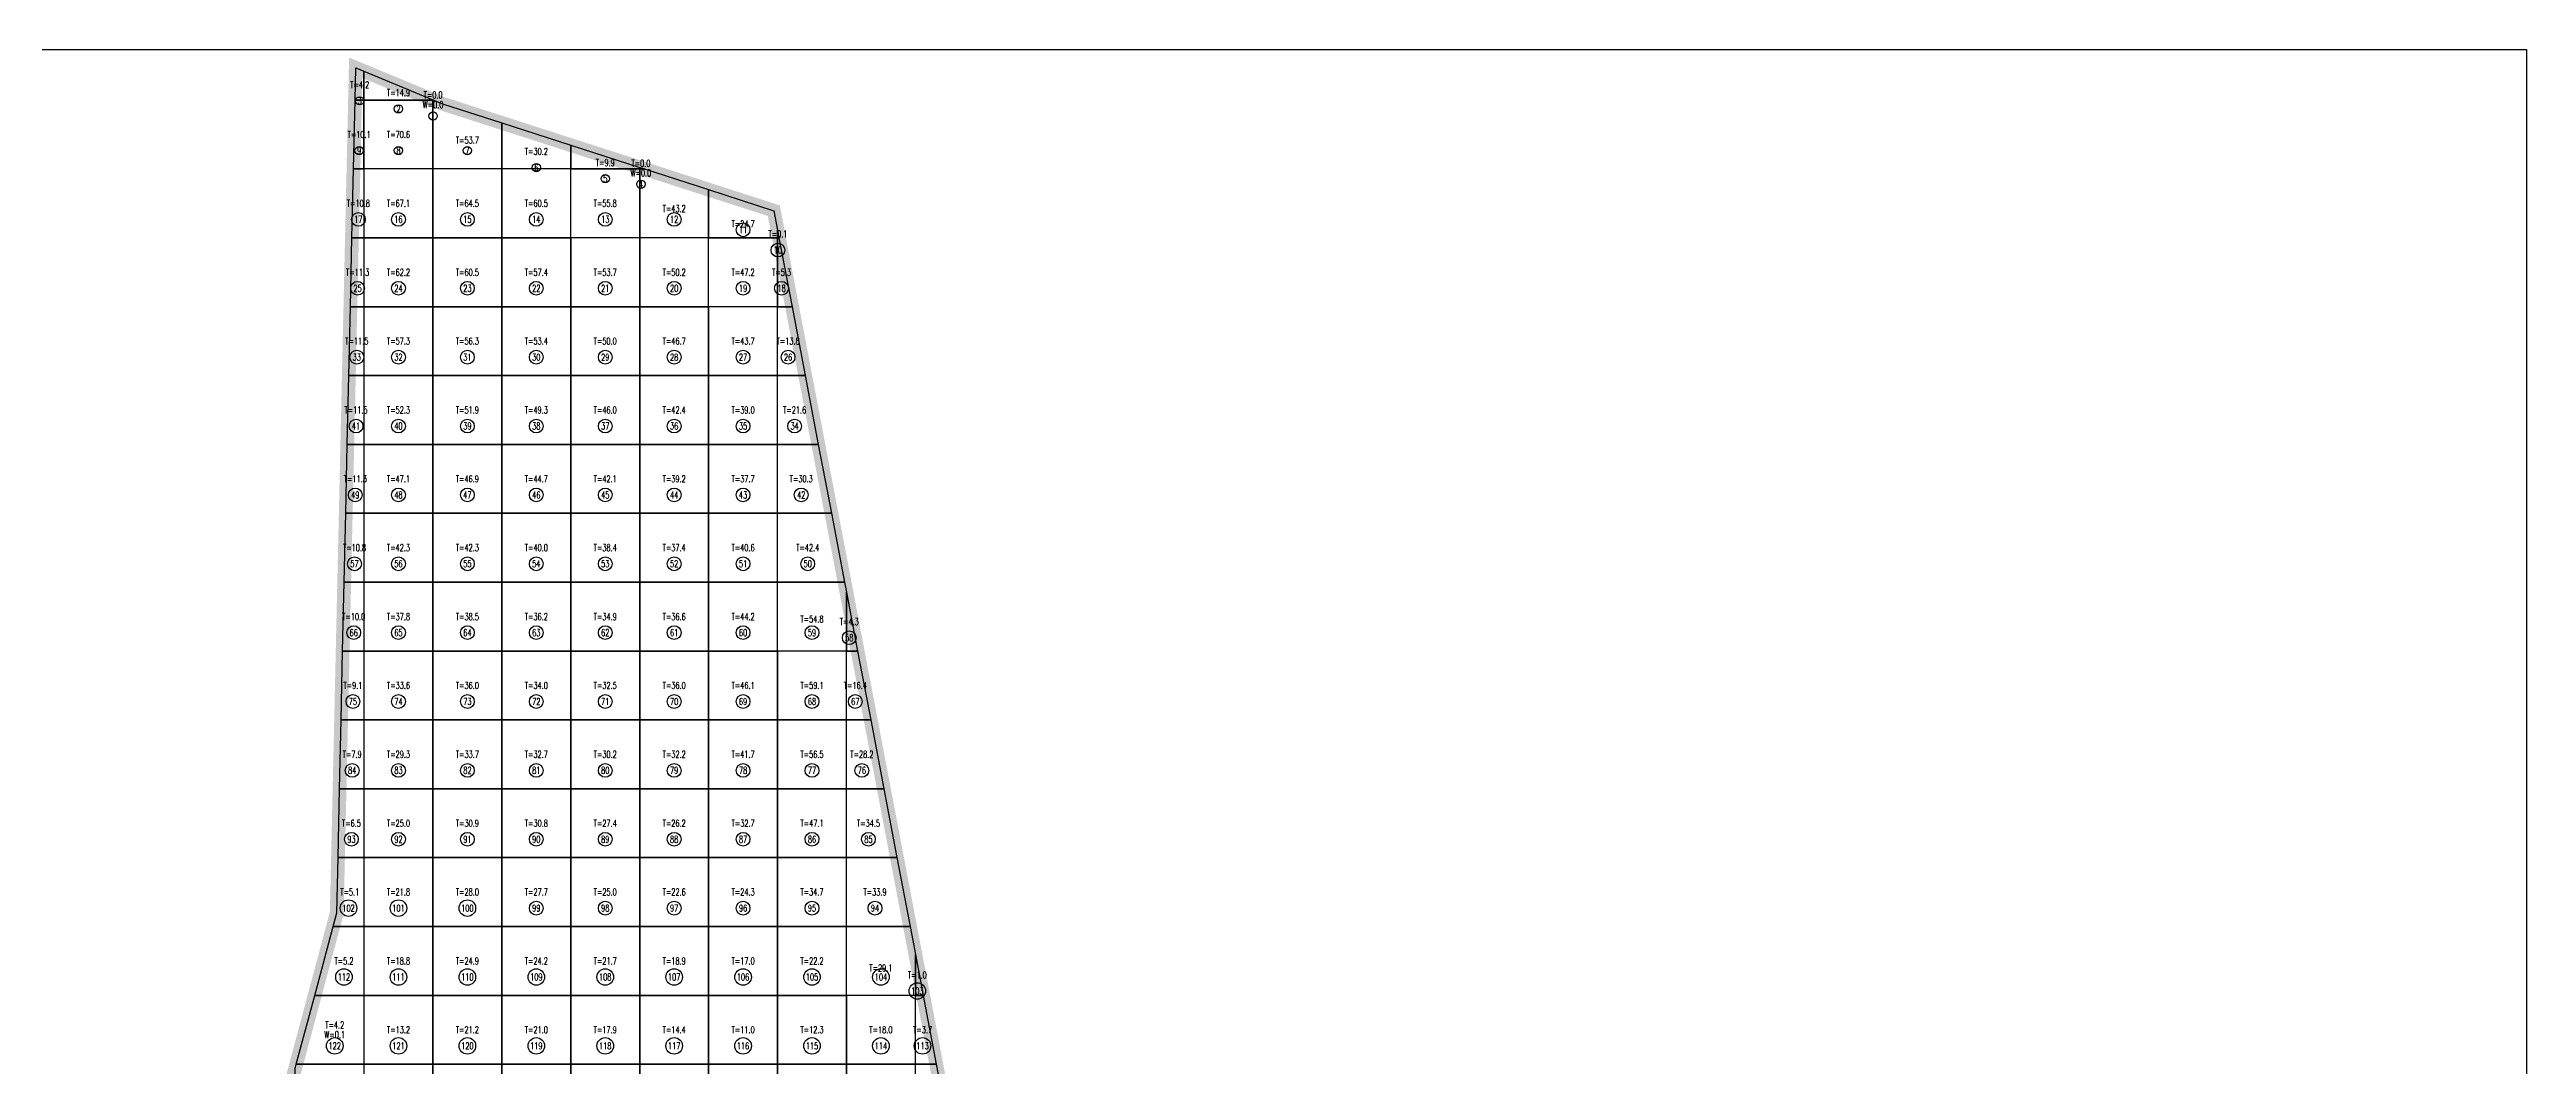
# Model space of a CAD drawing. Extents: x 4283 to 40403, y 1134 to 1764.
# Drawn here: x 28066.4 to 28152, y 1637.2 to 1672.4 of the extents above; entities that cross this region are included whole.
import ezdxf
from ezdxf.enums import TextEntityAlignment as Align

# ---------------------------------------------------------------- set-up
doc = ezdxf.new("R2010")
doc.units = 0
for name, color, linetype in [('tdz_1-6方格网', 2, 'Continuous'), ('tdz_1-6方格网计算', 7, 'Continuous'), ('tdz_土方计算图', 7, 'Continuous'), ('tdz_格田', 6, 'Continuous')]:
    doc.layers.add(name, color=color, linetype=linetype)
doc.styles.add('GLandNum', font='txt_____.ttf', dxfattribs={"width": 0.7, "height": 0.5})

msp = doc.modelspace()

# ---------------------------------------------------------------- linework, layer by layer
at = {"layer": 'tdz_1-6方格网', "linetype": 'Continuous'}
for points in [[(28077.286, 1671.607, 1619.048), (28077.286, 1670.608, 1619.109), (28076.977, 1670.608, 1619.14), (28077.002, 1671.725, 1619.048)], [(28079.667, 1670.619, 1619.048), (28079.667, 1670.608, 1619.048), (28077.286, 1670.608, 1619.109), (28077.286, 1671.607, 1619.048)], [(28076.977, 1670.608, 1619.14), (28077.286, 1670.608, 1619.109), (28077.286, 1668.228, 1619.293), (28076.924, 1668.228, 1619.337)], [(28077.286, 1668.228, 1619.293), (28077.286, 1670.608, 1619.109), (28079.667, 1670.608, 1619.048), (28079.667, 1668.228, 1619.122)], [(28079.694, 1670.608, 1619.048), (28079.667, 1670.608, 1619.048), (28079.667, 1670.619, 1619.048)], [(28082.048, 1669.82, 1618.966), (28082.048, 1668.228, 1618.994), (28079.667, 1668.228, 1619.122), (28079.667, 1670.608, 1619.048), (28079.694, 1670.608, 1619.048), (28079.993, 1670.484, 1619.048)], [(28084.429, 1669.051, 1618.871), (28084.429, 1668.228, 1618.886), (28082.048, 1668.228, 1618.994), (28082.048, 1669.82, 1618.966)], [(28086.81, 1668.282, 1618.777), (28086.81, 1668.228, 1618.778), (28084.429, 1668.228, 1618.886), (28084.429, 1669.051, 1618.871)], [(28076.924, 1668.228, 1619.337), (28077.286, 1668.228, 1619.293), (28077.286, 1665.847, 1619.483), (28076.87, 1665.847, 1619.533)], [(28077.286, 1668.228, 1619.293), (28077.286, 1665.847, 1619.483), (28079.667, 1665.847, 1619.293), (28079.667, 1668.228, 1619.122)], [(28079.667, 1668.228, 1619.122), (28079.667, 1665.847, 1619.293), (28082.048, 1665.847, 1619.14), (28082.048, 1668.228, 1618.994)], [(28082.048, 1668.228, 1618.994), (28082.048, 1665.847, 1619.14), (28084.429, 1665.847, 1619.002), (28084.429, 1668.228, 1618.886)], [(28084.429, 1665.847, 1619.002), (28084.429, 1668.228, 1618.886), (28086.81, 1668.228, 1618.778), (28086.81, 1665.847, 1618.882)], [(28086.978, 1668.228, 1618.77), (28086.81, 1668.228, 1618.778), (28086.81, 1668.282, 1618.777)], [(28089.191, 1667.513, 1618.682), (28089.191, 1665.847, 1618.737), (28086.81, 1665.847, 1618.882), (28086.81, 1668.228, 1618.778), (28086.978, 1668.228, 1618.77)], [(28091.572, 1666.112, 1618.592), (28091.572, 1665.847, 1618.589), (28089.191, 1665.847, 1618.737), (28089.191, 1667.513, 1618.682), (28091.444, 1666.785, 1618.593)], [(28091.623, 1665.847, 1618.592), (28091.572, 1665.847, 1618.589), (28091.572, 1666.112, 1618.592)], [(28076.87, 1665.847, 1619.533), (28077.286, 1665.847, 1619.483), (28077.286, 1663.466, 1619.673), (28076.817, 1663.466, 1619.73)], [(28077.286, 1665.847, 1619.483), (28077.286, 1663.466, 1619.673), (28079.667, 1663.466, 1619.465), (28079.667, 1665.847, 1619.293)], [(28079.667, 1665.847, 1619.293), (28079.667, 1663.466, 1619.465), (28082.048, 1663.466, 1619.311), (28082.048, 1665.847, 1619.14)], [(28082.048, 1665.847, 1619.14), (28082.048, 1663.466, 1619.311), (28084.429, 1663.466, 1619.161), (28084.429, 1665.847, 1619.002)], [(28084.429, 1665.847, 1619.002), (28084.429, 1663.466, 1619.161), (28086.81, 1663.466, 1619.019), (28086.81, 1665.847, 1618.882)], [(28086.81, 1665.847, 1618.882), (28086.81, 1663.466, 1619.019), (28089.191, 1663.466, 1618.863), (28089.191, 1665.847, 1618.737)], [(28089.191, 1663.466, 1618.863), (28089.191, 1665.847, 1618.737), (28091.572, 1665.847, 1618.589), (28091.572, 1663.466, 1618.707)], [(28091.572, 1665.847, 1618.589), (28091.623, 1665.847, 1618.592), (28092.075, 1663.466, 1618.589), (28091.572, 1663.466, 1618.707)], [(28076.817, 1663.466, 1619.73), (28077.286, 1663.466, 1619.673), (28077.286, 1661.085, 1619.863), (28076.763, 1661.085, 1619.927)], [(28077.286, 1663.466, 1619.673), (28077.286, 1661.085, 1619.863), (28079.667, 1661.085, 1619.639), (28079.667, 1663.466, 1619.465)], [(28079.667, 1663.466, 1619.465), (28079.667, 1661.085, 1619.639), (28082.048, 1661.085, 1619.47), (28082.048, 1663.466, 1619.311)], [(28082.048, 1663.466, 1619.311), (28082.048, 1661.085, 1619.47), (28084.429, 1661.085, 1619.329), (28084.429, 1663.466, 1619.161)], [(28084.429, 1663.466, 1619.161), (28084.429, 1661.085, 1619.329), (28086.81, 1661.085, 1619.187), (28086.81, 1663.466, 1619.019)], [(28086.81, 1663.466, 1619.019), (28086.81, 1661.085, 1619.187), (28089.191, 1661.085, 1619.048), (28089.191, 1663.466, 1618.863)], [(28089.191, 1663.466, 1618.863), (28089.191, 1661.085, 1619.048), (28091.572, 1661.085, 1618.892), (28091.572, 1663.466, 1618.707)], [(28091.572, 1663.466, 1618.707), (28092.075, 1663.466, 1618.589), (28092.528, 1661.085, 1618.587), (28091.572, 1661.085, 1618.892)], [(28076.763, 1661.085, 1619.927), (28077.286, 1661.085, 1619.863), (28077.286, 1658.704, 1620.054), (28076.71, 1658.704, 1620.123)], [(28077.286, 1661.085, 1619.863), (28077.286, 1658.704, 1620.054), (28079.667, 1658.704, 1619.82), (28079.667, 1661.085, 1619.639)], [(28079.667, 1661.085, 1619.639), (28079.667, 1658.704, 1619.82), (28082.048, 1658.704, 1619.648), (28082.048, 1661.085, 1619.47)], [(28082.048, 1661.085, 1619.47), (28082.048, 1658.704, 1619.648), (28084.429, 1658.704, 1619.491), (28084.429, 1661.085, 1619.329)], [(28084.429, 1661.085, 1619.329), (28084.429, 1658.704, 1619.491), (28086.81, 1658.704, 1619.35), (28086.81, 1661.085, 1619.187)], [(28086.81, 1661.085, 1619.187), (28086.81, 1658.704, 1619.35), (28089.191, 1658.704, 1619.212), (28089.191, 1661.085, 1619.048)], [(28089.191, 1661.085, 1619.048), (28089.191, 1658.704, 1619.212), (28091.572, 1658.704, 1619.071), (28091.572, 1661.085, 1618.892)], [(28091.572, 1661.085, 1618.892), (28092.528, 1661.085, 1618.587), (28092.981, 1658.704, 1618.584), (28091.572, 1658.704, 1619.071)], [(28076.71, 1658.704, 1620.123), (28077.286, 1658.704, 1620.054), (28077.286, 1656.323, 1620.244), (28076.656, 1656.323, 1620.32)], [(28077.286, 1658.704, 1620.054), (28077.286, 1656.323, 1620.244), (28079.667, 1656.323, 1620.004), (28079.667, 1658.704, 1619.82)], [(28079.667, 1658.704, 1619.82), (28079.667, 1656.323, 1620.004), (28082.048, 1656.323, 1619.832), (28082.048, 1658.704, 1619.648)], [(28082.048, 1658.704, 1619.648), (28082.048, 1656.323, 1619.832), (28084.429, 1656.323, 1619.671), (28084.429, 1658.704, 1619.491)], [(28084.429, 1658.704, 1619.491), (28084.429, 1656.323, 1619.671), (28086.81, 1656.323, 1619.491), (28086.81, 1658.704, 1619.35)], [(28086.81, 1658.704, 1619.35), (28086.81, 1656.323, 1619.491), (28089.191, 1656.323, 1619.342), (28089.191, 1658.704, 1619.212)], [(28089.191, 1658.704, 1619.212), (28089.191, 1656.323, 1619.342), (28091.572, 1656.323, 1619.05), (28091.572, 1658.704, 1619.071)], [(28091.572, 1658.704, 1619.071), (28092.981, 1658.704, 1618.584), (28093.434, 1656.323, 1618.581), (28091.572, 1656.323, 1619.05)], [(28076.656, 1656.323, 1620.32), (28077.286, 1656.323, 1620.244), (28077.286, 1653.942, 1620.434), (28076.603, 1653.942, 1620.517)], [(28077.286, 1656.323, 1620.244), (28077.286, 1653.942, 1620.434), (28079.667, 1653.942, 1620.163), (28079.667, 1656.323, 1620.004)], [(28079.667, 1656.323, 1620.004), (28079.667, 1653.942, 1620.163), (28082.048, 1653.942, 1620.015), (28082.048, 1656.323, 1619.832)], [(28082.048, 1656.323, 1619.832), (28082.048, 1653.942, 1620.015), (28084.429, 1653.942, 1619.835), (28084.429, 1656.323, 1619.671)], [(28084.429, 1656.323, 1619.671), (28084.429, 1653.942, 1619.835), (28086.81, 1653.942, 1619.645), (28086.81, 1656.323, 1619.491)], [(28086.81, 1656.323, 1619.491), (28086.81, 1653.942, 1619.645), (28089.191, 1653.942, 1619.405), (28089.191, 1656.323, 1619.342)], [(28089.191, 1656.323, 1619.342), (28089.191, 1653.942, 1619.405), (28091.572, 1653.942, 1619.011), (28091.572, 1656.323, 1619.05)], [(28091.572, 1656.323, 1619.05), (28093.434, 1656.323, 1618.581), (28093.887, 1653.942, 1618.571), (28091.572, 1653.942, 1619.011)], [(28076.603, 1653.942, 1620.517), (28077.286, 1653.942, 1620.434), (28077.286, 1651.561, 1620.625), (28076.549, 1651.561, 1620.713)], [(28077.286, 1653.942, 1620.434), (28077.286, 1651.561, 1620.625), (28079.667, 1651.561, 1620.322), (28079.667, 1653.942, 1620.163)], [(28079.667, 1653.942, 1620.163), (28079.667, 1651.561, 1620.322), (28082.048, 1651.561, 1620.158), (28082.048, 1653.942, 1620.015)], [(28082.048, 1653.942, 1620.015), (28082.048, 1651.561, 1620.158), (28084.429, 1651.561, 1619.987), (28084.429, 1653.942, 1619.835)], [(28084.429, 1653.942, 1619.835), (28084.429, 1651.561, 1619.987), (28086.81, 1651.561, 1619.796), (28086.81, 1653.942, 1619.645)], [(28086.81, 1653.942, 1619.645), (28086.81, 1651.561, 1619.796), (28089.191, 1651.561, 1619.453), (28089.191, 1653.942, 1619.405)], [(28089.191, 1653.942, 1619.405), (28089.191, 1651.561, 1619.453), (28091.572, 1651.561, 1619.017), (28091.572, 1653.942, 1619.011)], [(28093.953, 1653.592, 1618.571), (28093.953, 1651.561, 1618.571), (28091.572, 1651.561, 1619.017), (28091.572, 1653.942, 1619.011), (28093.887, 1653.942, 1618.571)], [(28094.339, 1651.561, 1618.571), (28093.953, 1651.561, 1618.571), (28093.953, 1653.592, 1618.571)], [(28076.549, 1651.561, 1620.713), (28077.286, 1651.561, 1620.625), (28077.286, 1649.18, 1620.815), (28076.496, 1649.18, 1620.91)], [(28077.286, 1651.561, 1620.625), (28077.286, 1649.18, 1620.815), (28079.667, 1649.18, 1620.449), (28079.667, 1651.561, 1620.322)], [(28079.667, 1651.561, 1620.322), (28079.667, 1649.18, 1620.449), (28082.048, 1649.18, 1620.268), (28082.048, 1651.561, 1620.158)], [(28082.048, 1651.561, 1620.158), (28082.048, 1649.18, 1620.268), (28084.429, 1649.18, 1620.107), (28084.429, 1651.561, 1619.987)], [(28084.429, 1651.561, 1619.987), (28084.429, 1649.18, 1620.107), (28086.81, 1649.18, 1619.91), (28086.81, 1651.561, 1619.796)], [(28086.81, 1651.561, 1619.796), (28086.81, 1649.18, 1619.91), (28089.191, 1649.18, 1619.54), (28089.191, 1651.561, 1619.453)], [(28089.191, 1651.561, 1619.453), (28089.191, 1649.18, 1619.54), (28091.572, 1649.18, 1619.089), (28091.572, 1651.561, 1619.017)], [(28091.572, 1651.561, 1619.017), (28091.572, 1649.18, 1619.089), (28093.953, 1649.18, 1618.597), (28093.953, 1651.561, 1618.571)], [(28093.953, 1651.561, 1618.571), (28094.339, 1651.561, 1618.571), (28094.792, 1649.18, 1618.571), (28093.953, 1649.18, 1618.597)], [(28076.496, 1649.18, 1620.91), (28077.286, 1649.18, 1620.815), (28077.286, 1646.799, 1620.993), (28076.442, 1646.799, 1621.107)], [(28077.286, 1649.18, 1620.815), (28077.286, 1646.799, 1620.993), (28079.667, 1646.799, 1620.639), (28079.667, 1649.18, 1620.449)], [(28079.667, 1649.18, 1620.449), (28079.667, 1646.799, 1620.639), (28082.048, 1646.799, 1620.368), (28082.048, 1649.18, 1620.268)], [(28082.048, 1649.18, 1620.268), (28082.048, 1646.799, 1620.368), (28084.429, 1646.799, 1620.226), (28084.429, 1649.18, 1620.107)], [(28084.429, 1649.18, 1620.107), (28084.429, 1646.799, 1620.226), (28086.81, 1646.799, 1620.085), (28086.81, 1649.18, 1619.91)], [(28086.81, 1649.18, 1619.91), (28086.81, 1646.799, 1620.085), (28089.191, 1646.799, 1619.81), (28089.191, 1649.18, 1619.54)], [(28089.191, 1649.18, 1619.54), (28089.191, 1646.799, 1619.81), (28091.572, 1646.799, 1619.348), (28091.572, 1649.18, 1619.089)], [(28091.572, 1649.18, 1619.089), (28091.572, 1646.799, 1619.348), (28093.953, 1646.799, 1618.794), (28093.953, 1649.18, 1618.597)], [(28093.953, 1649.18, 1618.597), (28094.792, 1649.18, 1618.571), (28095.245, 1646.799, 1618.645), (28093.953, 1646.799, 1618.794)], [(28076.442, 1646.799, 1621.107), (28077.286, 1646.799, 1620.993), (28077.286, 1644.418, 1621.169), (28076.389, 1644.418, 1621.303)], [(28077.286, 1646.799, 1620.993), (28077.286, 1644.418, 1621.169), (28079.667, 1644.418, 1620.777), (28079.667, 1646.799, 1620.639)], [(28079.667, 1646.799, 1620.639), (28079.667, 1644.418, 1620.777), (28082.048, 1644.418, 1620.508), (28082.048, 1646.799, 1620.368)], [(28082.048, 1646.799, 1620.368), (28082.048, 1644.418, 1620.508), (28084.429, 1644.418, 1620.364), (28084.429, 1646.799, 1620.226)], [(28084.429, 1646.799, 1620.226), (28084.429, 1644.418, 1620.364), (28086.81, 1644.418, 1620.215), (28086.81, 1646.799, 1620.085)], [(28086.81, 1646.799, 1620.085), (28086.81, 1644.418, 1620.215), (28089.191, 1644.418, 1620.043), (28089.191, 1646.799, 1619.81)], [(28089.191, 1646.799, 1619.81), (28089.191, 1644.418, 1620.043), (28091.572, 1644.418, 1619.626), (28091.572, 1646.799, 1619.348)], [(28091.572, 1646.799, 1619.348), (28091.572, 1644.418, 1619.626), (28093.953, 1644.418, 1619.122), (28093.953, 1646.799, 1618.794)], [(28093.953, 1646.799, 1618.794), (28095.245, 1646.799, 1618.645), (28095.698, 1644.418, 1618.937), (28093.953, 1644.418, 1619.122)], [(28076.389, 1644.418, 1621.303), (28077.286, 1644.418, 1621.169), (28077.286, 1642.037, 1621.322), (28076.22, 1642.037, 1621.49), (28076.346, 1642.509, 1621.461)], [(28077.286, 1644.418, 1621.169), (28077.286, 1642.037, 1621.322), (28079.667, 1642.037, 1620.905), (28079.667, 1644.418, 1620.777)], [(28079.667, 1644.418, 1620.777), (28079.667, 1642.037, 1620.905), (28082.048, 1642.037, 1620.68), (28082.048, 1644.418, 1620.508)], [(28082.048, 1644.418, 1620.508), (28082.048, 1642.037, 1620.68), (28084.429, 1642.037, 1620.508), (28084.429, 1644.418, 1620.364)], [(28084.429, 1644.418, 1620.364), (28084.429, 1642.037, 1620.508), (28086.81, 1642.037, 1620.346), (28086.81, 1644.418, 1620.215)], [(28086.81, 1644.418, 1620.215), (28086.81, 1642.037, 1620.346), (28089.191, 1642.037, 1620.178), (28089.191, 1644.418, 1620.043)], [(28089.191, 1644.418, 1620.043), (28089.191, 1642.037, 1620.178), (28091.572, 1642.037, 1619.968), (28091.572, 1644.418, 1619.626)], [(28091.572, 1644.418, 1619.626), (28091.572, 1642.037, 1619.968), (28093.953, 1642.037, 1619.473), (28093.953, 1644.418, 1619.122)], [(28093.953, 1644.418, 1619.122), (28095.698, 1644.418, 1618.937), (28096.15, 1642.037, 1619.228), (28093.953, 1642.037, 1619.473)], [(28076.22, 1642.037, 1621.49), (28077.286, 1642.037, 1621.322), (28077.286, 1639.656, 1621.489), (28075.584, 1639.656, 1621.636)], [(28077.286, 1642.037, 1621.322), (28077.286, 1639.656, 1621.489), (28079.667, 1639.656, 1621.041), (28079.667, 1642.037, 1620.905)], [(28079.667, 1642.037, 1620.905), (28079.667, 1639.656, 1621.041), (28082.048, 1639.656, 1620.83), (28082.048, 1642.037, 1620.68)], [(28082.048, 1642.037, 1620.68), (28082.048, 1639.656, 1620.83), (28084.429, 1639.656, 1620.661), (28084.429, 1642.037, 1620.508)], [(28084.429, 1642.037, 1620.508), (28084.429, 1639.656, 1620.661), (28086.81, 1639.656, 1620.52), (28086.81, 1642.037, 1620.346)], [(28086.81, 1642.037, 1620.346), (28086.81, 1639.656, 1620.52), (28089.191, 1639.656, 1620.367), (28089.191, 1642.037, 1620.178)], [(28089.191, 1642.037, 1620.178), (28089.191, 1639.656, 1620.367), (28091.572, 1639.656, 1620.217), (28091.572, 1642.037, 1619.968)], [(28091.572, 1642.037, 1619.968), (28091.572, 1639.656, 1620.217), (28093.953, 1639.656, 1619.837), (28093.953, 1642.037, 1619.473)], [(28096.334, 1641.072, 1619.347), (28096.334, 1639.656, 1619.514), (28093.953, 1639.656, 1619.837), (28093.953, 1642.037, 1619.473), (28096.15, 1642.037, 1619.228)], [(28096.603, 1639.656, 1619.52), (28096.334, 1639.656, 1619.514), (28096.334, 1641.072, 1619.347)], [(28075.584, 1639.656, 1621.636), (28077.286, 1639.656, 1621.489), (28077.286, 1637.275, 1621.752), (28074.947, 1637.275, 1621.782)], [(28077.286, 1639.656, 1621.489), (28077.286, 1637.275, 1621.752), (28079.667, 1637.275, 1621.253), (28079.667, 1639.656, 1621.041)], [(28079.667, 1639.656, 1621.041), (28079.667, 1637.275, 1621.253), (28082.048, 1637.275, 1620.964), (28082.048, 1639.656, 1620.83)], [(28082.048, 1639.656, 1620.83), (28082.048, 1637.275, 1620.964), (28084.429, 1637.275, 1620.816), (28084.429, 1639.656, 1620.661)], [(28084.429, 1639.656, 1620.661), (28084.429, 1637.275, 1620.816), (28086.81, 1637.275, 1620.68), (28086.81, 1639.656, 1620.52)], [(28086.81, 1639.656, 1620.52), (28086.81, 1637.275, 1620.68), (28089.191, 1637.275, 1620.546), (28089.191, 1639.656, 1620.367)], [(28089.191, 1639.656, 1620.367), (28089.191, 1637.275, 1620.546), (28091.572, 1637.275, 1620.405), (28091.572, 1639.656, 1620.217)], [(28091.572, 1639.656, 1620.217), (28091.572, 1637.275, 1620.405), (28093.953, 1637.275, 1620.143), (28093.953, 1639.656, 1619.837)], [(28093.953, 1639.656, 1619.837), (28093.953, 1637.275, 1620.143), (28096.334, 1637.275, 1619.844), (28096.334, 1639.656, 1619.514)], [(28096.334, 1639.656, 1619.514), (28096.603, 1639.656, 1619.52), (28097.056, 1637.275, 1619.812), (28096.334, 1637.275, 1619.844)], [(28074.947, 1637.275, 1621.782), (28077.286, 1637.275, 1621.752), (28077.286, 1634.894, 1622.241), (28074.905, 1634.894, 1622.056), (28074.905, 1637.119, 1621.792)], [(28077.286, 1637.275, 1621.752), (28077.286, 1634.894, 1622.241), (28079.667, 1634.894, 1621.48), (28079.667, 1637.275, 1621.253)], [(28079.667, 1637.275, 1621.253), (28079.667, 1634.894, 1621.48), (28082.048, 1634.894, 1621.137), (28082.048, 1637.275, 1620.964)], [(28082.048, 1637.275, 1620.964), (28082.048, 1634.894, 1621.137), (28084.429, 1634.894, 1620.981), (28084.429, 1637.275, 1620.816)], [(28084.429, 1637.275, 1620.816), (28084.429, 1634.894, 1620.981), (28086.81, 1634.894, 1620.846), (28086.81, 1637.275, 1620.68)], [(28086.81, 1637.275, 1620.68), (28086.81, 1634.894, 1620.846), (28089.191, 1634.894, 1620.712), (28089.191, 1637.275, 1620.546)], [(28089.191, 1637.275, 1620.546), (28089.191, 1634.894, 1620.712), (28091.572, 1634.894, 1620.587), (28091.572, 1637.275, 1620.405)], [(28091.572, 1637.275, 1620.405), (28091.572, 1634.894, 1620.587), (28093.953, 1634.894, 1620.456), (28093.953, 1637.275, 1620.143)], [(28093.953, 1637.275, 1620.143), (28093.953, 1634.894, 1620.456), (28096.334, 1634.894, 1620.2), (28096.334, 1637.275, 1619.844)], [(28096.334, 1637.275, 1619.844), (28097.056, 1637.275, 1619.812), (28097.509, 1634.894, 1620.055), (28096.334, 1634.894, 1620.2)]]:
    msp.add_polyline3d(points, close=True, dxfattribs=at)
at = {"layer": 'tdz_1-6方格网计算', "color": 7}
for centre, radius in [((28077.138, 1670.582), 0.143), ((28078.477, 1670.305), 0.143), ((28079.674, 1670.058), 0.143), ((28077.118, 1668.862), 0.143), ((28078.477, 1668.862), 0.143), ((28080.858, 1668.862), 0.143), ((28083.239, 1668.276), 0.143), ((28085.62, 1667.891), 0.143), ((28086.852, 1667.699), 0.143), ((28077.092, 1666.482), 0.238), ((28078.477, 1666.482), 0.238), ((28080.858, 1666.482), 0.238), ((28083.239, 1666.482), 0.238), ((28085.62, 1666.482), 0.238), ((28088.001, 1666.482), 0.238), ((28090.382, 1666.124), 0.238), ((28091.585, 1665.424), 0.238), ((28077.065, 1664.101), 0.238), ((28078.477, 1664.101), 0.238), ((28080.858, 1664.101), 0.238), ((28083.239, 1664.101), 0.238), ((28085.62, 1664.101), 0.238), ((28088.001, 1664.101), 0.238), ((28090.382, 1664.101), 0.238), ((28091.711, 1664.101), 0.238), ((28077.038, 1661.72), 0.238), ((28078.477, 1661.72), 0.238), ((28080.858, 1661.72), 0.238), ((28083.239, 1661.72), 0.238), ((28085.62, 1661.72), 0.238), ((28088.001, 1661.72), 0.238), ((28090.382, 1661.72), 0.238), ((28091.937, 1661.72), 0.238), ((28077.011, 1659.339), 0.238), ((28078.477, 1659.339), 0.238), ((28080.858, 1659.339), 0.238), ((28083.239, 1659.339), 0.238), ((28085.62, 1659.339), 0.238), ((28088.001, 1659.339), 0.238), ((28090.382, 1659.339), 0.238), ((28092.163, 1659.339), 0.238), ((28076.985, 1656.958), 0.238), ((28078.477, 1656.958), 0.238), ((28080.858, 1656.958), 0.238), ((28083.239, 1656.958), 0.238), ((28085.62, 1656.958), 0.238), ((28088.001, 1656.958), 0.238), ((28090.382, 1656.958), 0.238), ((28092.39, 1656.958), 0.238), ((28076.958, 1654.577), 0.238), ((28078.477, 1654.577), 0.238), ((28080.858, 1654.577), 0.238), ((28083.239, 1654.577), 0.238), ((28085.62, 1654.577), 0.238), ((28088.001, 1654.577), 0.238), ((28090.382, 1654.577), 0.238), ((28092.616, 1654.577), 0.238), ((28076.931, 1652.196), 0.238), ((28078.477, 1652.196), 0.238), ((28080.858, 1652.196), 0.238), ((28083.239, 1652.196), 0.238), ((28085.62, 1652.196), 0.238), ((28088.001, 1652.196), 0.238), ((28090.382, 1652.196), 0.238), ((28092.763, 1652.196), 0.238), ((28094.05, 1652.021), 0.238), ((28076.904, 1649.815), 0.238), ((28078.477, 1649.815), 0.238), ((28080.858, 1649.815), 0.238), ((28083.239, 1649.815), 0.238), ((28085.62, 1649.815), 0.238), ((28088.001, 1649.815), 0.238), ((28090.382, 1649.815), 0.238), ((28092.763, 1649.815), 0.238), ((28094.259, 1649.815), 0.238), ((28076.878, 1647.434), 0.238), ((28078.477, 1647.434), 0.238), ((28080.858, 1647.434), 0.238), ((28083.239, 1647.434), 0.238), ((28085.62, 1647.434), 0.238), ((28088.001, 1647.434), 0.238), ((28090.382, 1647.434), 0.238), ((28092.763, 1647.434), 0.238), ((28094.486, 1647.434), 0.238), ((28076.851, 1645.053), 0.238), ((28078.477, 1645.053), 0.238), ((28080.858, 1645.053), 0.238), ((28083.239, 1645.053), 0.238), ((28085.62, 1645.053), 0.238), ((28088.001, 1645.053), 0.238), ((28090.382, 1645.053), 0.238), ((28092.763, 1645.053), 0.238), ((28094.712, 1645.053), 0.238), ((28076.753, 1642.672), 0.286), ((28078.477, 1642.672), 0.286), ((28080.858, 1642.672), 0.286), ((28083.239, 1642.672), 0.238), ((28085.62, 1642.672), 0.238), ((28088.001, 1642.672), 0.238), ((28090.382, 1642.672), 0.238), ((28092.763, 1642.672), 0.238), ((28094.939, 1642.672), 0.238), ((28076.594, 1640.291), 0.286), ((28078.477, 1640.291), 0.286), ((28080.858, 1640.291), 0.286), ((28083.239, 1640.291), 0.286), ((28085.62, 1640.291), 0.286), ((28088.001, 1640.291), 0.286), ((28090.382, 1640.291), 0.286), ((28092.763, 1640.291), 0.286), ((28095.144, 1640.291), 0.286), ((28096.401, 1639.808), 0.286), ((28076.276, 1637.91), 0.286), ((28078.477, 1637.91), 0.286), ((28080.858, 1637.91), 0.286), ((28083.239, 1637.91), 0.286), ((28085.62, 1637.91), 0.286), ((28088.001, 1637.91), 0.286), ((28090.382, 1637.91), 0.286), ((28092.763, 1637.91), 0.286), ((28095.144, 1637.91), 0.286), ((28096.582, 1637.91), 0.286)]:
    msp.add_circle(centre, radius, dxfattribs=at)
at = {"layer": 'tdz_土方计算图', "linetype": 'Continuous'}
for points in [[(28021.99, 1672.357), (28151.99, 1672.357)], [(28151.99, 1672.357), (28151.99, 1512.357)]]:
    msp.add_lwpolyline(points, dxfattribs=at)
at = {"layer": 'tdz_格田', "linetype": 'Continuous', "const_width": 0.476}
msp.add_lwpolyline([(28106.218, 1572.989), (28068.399, 1593.303), (28067.763, 1610.393), (28076.346, 1642.509), (28077.002, 1671.725), (28079.993, 1670.484), (28091.444, 1666.785), (28105.405, 1593.374), (28106.218, 1572.989)], close=True, dxfattribs=at)

# ---------------------------------------------------------------- texts
at = {"layer": 'tdz_1-6方格网计算', "color": 2, "style": 'GLandNum', "width": 0.7}
for s, p in [('T=4.2', (28077.138, 1671.137)), ('T=14.9', (28078.477, 1670.861)), ('T=0.0', (28079.674, 1670.781)), ('T=10.1', (28077.118, 1669.418)), ('T=70.6', (28078.477, 1669.418)), ('T=53.7', (28080.858, 1669.221)), ('T=30.2', (28083.239, 1668.832)), ('T=9.9', (28085.62, 1668.447)), ('T=0.0', (28086.852, 1668.421)), ('T=10.8', (28077.092, 1667.037)), ('T=67.1', (28078.477, 1667.037)), ('T=64.5', (28080.858, 1667.037)), ('T=60.5', (28083.239, 1667.037)), ('T=55.8', (28085.62, 1667.037)), ('T=43.2', (28088.001, 1666.858)), ('T=24.7', (28090.382, 1666.329)), ('T=0.1', (28091.585, 1665.979)), ('T=11.3', (28077.065, 1664.656)), ('T=62.2', (28078.477, 1664.656)), ('T=60.5', (28080.858, 1664.656)), ('T=57.4', (28083.239, 1664.656)), ('T=53.7', (28085.62, 1664.656)), ('T=50.2', (28088.001, 1664.656)), ('T=47.2', (28090.382, 1664.656)), ('T=5.3', (28091.711, 1664.656)), ('T=11.5', (28077.038, 1662.275)), ('T=57.3', (28078.477, 1662.275)), ('T=56.3', (28080.858, 1662.275)), ('T=53.4', (28083.239, 1662.275)), ('T=50.0', (28085.62, 1662.275)), ('T=46.7', (28088.001, 1662.275)), ('T=43.7', (28090.382, 1662.275)), ('T=13.8', (28091.937, 1662.275)), ('T=11.5', (28077.011, 1659.894)), ('T=52.3', (28078.477, 1659.894)), ('T=51.9', (28080.858, 1659.894)), ('T=49.3', (28083.239, 1659.894)), ('T=46.0', (28085.62, 1659.894)), ('T=42.4', (28088.001, 1659.894)), ('T=39.0', (28090.382, 1659.894)), ('T=21.6', (28092.163, 1659.894)), ('T=11.3', (28076.985, 1657.513)), ('T=47.1', (28078.477, 1657.513)), ('T=46.9', (28080.858, 1657.513)), ('T=44.7', (28083.239, 1657.513)), ('T=42.1', (28085.62, 1657.513)), ('T=39.2', (28088.001, 1657.513)), ('T=37.7', (28090.382, 1657.513)), ('T=30.3', (28092.39, 1657.513)), ('T=10.8', (28076.958, 1655.132)), ('T=42.3', (28078.477, 1655.132)), ('T=42.3', (28080.858, 1655.132)), ('T=40.0', (28083.239, 1655.132)), ('T=38.4', (28085.62, 1655.132)), ('T=37.4', (28088.001, 1655.132)), ('T=40.6', (28090.382, 1655.132)), ('T=42.4', (28092.616, 1655.132)), ('T=10.0', (28076.931, 1652.751)), ('T=37.8', (28078.477, 1652.751)), ('T=38.5', (28080.858, 1652.751)), ('T=36.2', (28083.239, 1652.751)), ('T=34.9', (28085.62, 1652.751)), ('T=36.6', (28088.001, 1652.751)), ('T=44.2', (28090.382, 1652.751)), ('T=54.8', (28092.763, 1652.664)), ('T=4.3', (28094.05, 1652.576)), ('T=9.1', (28076.904, 1650.37)), ('T=33.6', (28078.477, 1650.37)), ('T=36.0', (28080.858, 1650.37)), ('T=34.0', (28083.239, 1650.37)), ('T=32.5', (28085.62, 1650.37)), ('T=36.0', (28088.001, 1650.37)), ('T=46.1', (28090.382, 1650.37)), ('T=59.1', (28092.763, 1650.37)), ('T=16.4', (28094.259, 1650.37)), ('T=7.9', (28076.878, 1647.989)), ('T=29.3', (28078.477, 1647.989)), ('T=33.7', (28080.858, 1647.989)), ('T=32.7', (28083.239, 1647.989)), ('T=30.2', (28085.62, 1647.989)), ('T=32.2', (28088.001, 1647.989)), ('T=41.7', (28090.382, 1647.989)), ('T=56.5', (28092.763, 1647.989)), ('T=28.2', (28094.486, 1647.989)), ('T=6.5', (28076.851, 1645.608)), ('T=25.0', (28078.477, 1645.608)), ('T=30.9', (28080.858, 1645.608)), ('T=30.8', (28083.239, 1645.608)), ('T=27.4', (28085.62, 1645.608)), ('T=26.2', (28088.001, 1645.608)), ('T=32.7', (28090.382, 1645.608)), ('T=47.1', (28092.763, 1645.608)), ('T=34.5', (28094.712, 1645.608)), ('T=5.1', (28076.795, 1643.228)), ('T=21.8', (28078.477, 1643.228)), ('T=28.0', (28080.858, 1643.228)), ('T=27.7', (28083.239, 1643.228)), ('T=25.0', (28085.62, 1643.228)), ('T=22.6', (28088.001, 1643.228)), ('T=24.3', (28090.382, 1643.228)), ('T=34.7', (28092.763, 1643.228)), ('T=33.9', (28094.939, 1643.228)), ('T=5.2', (28076.594, 1640.847)), ('T=18.8', (28078.477, 1640.847)), ('T=24.9', (28080.858, 1640.847)), ('T=24.2', (28083.239, 1640.847)), ('T=21.7', (28085.62, 1640.847)), ('T=18.9', (28088.001, 1640.847)), ('T=17.0', (28090.382, 1640.847)), ('T=22.2', (28092.763, 1640.847)), ('T=29.1', (28095.144, 1640.605)), ('T=1.0', (28096.401, 1640.364)), ('T=4.2', (28076.276, 1638.632)), ('T=13.2', (28078.477, 1638.466)), ('T=21.2', (28080.858, 1638.466)), ('T=21.0', (28083.239, 1638.466)), ('T=17.9', (28085.62, 1638.466)), ('T=14.4', (28088.001, 1638.466)), ('T=11.0', (28090.382, 1638.466)), ('T=12.3', (28092.763, 1638.466)), ('T=18.0', (28095.144, 1638.466)), ('T=3.7', (28096.582, 1638.466))]:
    msp.add_text(s, height=0.2381, dxfattribs=at).set_placement(p, align=Align.MIDDLE_CENTER)
at = {"layer": 'tdz_1-6方格网计算', "color": 7, "style": 'GLandNum', "width": 0.7}
for s, height, p in [('3', 0.238, (28077.138, 1670.582)), ('2', 0.238, (28078.477, 1670.305)), ('1', 0.238, (28079.674, 1670.058)), ('9', 0.238, (28077.118, 1668.862)), ('8', 0.238, (28078.477, 1668.862)), ('7', 0.238, (28080.858, 1668.862)), ('6', 0.238, (28083.239, 1668.276)), ('5', 0.238, (28085.62, 1667.891)), ('4', 0.238, (28086.852, 1667.699)), ('17', 0.2381, (28077.092, 1666.482)), ('16', 0.2381, (28078.477, 1666.482)), ('15', 0.2381, (28080.858, 1666.482)), ('14', 0.2381, (28083.239, 1666.482)), ('13', 0.2381, (28085.62, 1666.482)), ('12', 0.2381, (28088.001, 1666.482)), ('11', 0.2381, (28090.382, 1666.124)), ('10', 0.2381, (28091.585, 1665.424)), ('25', 0.2381, (28077.065, 1664.101)), ('24', 0.2381, (28078.477, 1664.101)), ('23', 0.2381, (28080.858, 1664.101)), ('22', 0.2381, (28083.239, 1664.101)), ('21', 0.2381, (28085.62, 1664.101)), ('20', 0.2381, (28088.001, 1664.101)), ('19', 0.2381, (28090.382, 1664.101)), ('18', 0.2381, (28091.711, 1664.101)), ('33', 0.2381, (28077.038, 1661.72)), ('32', 0.2381, (28078.477, 1661.72)), ('31', 0.2381, (28080.858, 1661.72)), ('30', 0.2381, (28083.239, 1661.72)), ('29', 0.2381, (28085.62, 1661.72)), ('28', 0.2381, (28088.001, 1661.72)), ('27', 0.2381, (28090.382, 1661.72)), ('26', 0.2381, (28091.937, 1661.72)), ('41', 0.2381, (28077.011, 1659.339)), ('40', 0.2381, (28078.477, 1659.339)), ('39', 0.2381, (28080.858, 1659.339)), ('38', 0.2381, (28083.239, 1659.339)), ('37', 0.2381, (28085.62, 1659.339)), ('36', 0.2381, (28088.001, 1659.339)), ('35', 0.2381, (28090.382, 1659.339)), ('34', 0.2381, (28092.163, 1659.339)), ('49', 0.2381, (28076.985, 1656.958)), ('48', 0.2381, (28078.477, 1656.958)), ('47', 0.2381, (28080.858, 1656.958)), ('46', 0.2381, (28083.239, 1656.958)), ('45', 0.2381, (28085.62, 1656.958)), ('44', 0.2381, (28088.001, 1656.958)), ('43', 0.2381, (28090.382, 1656.958)), ('42', 0.2381, (28092.39, 1656.958)), ('57', 0.2381, (28076.958, 1654.577)), ('56', 0.2381, (28078.477, 1654.577)), ('55', 0.2381, (28080.858, 1654.577)), ('54', 0.2381, (28083.239, 1654.577)), ('53', 0.2381, (28085.62, 1654.577)), ('52', 0.2381, (28088.001, 1654.577)), ('51', 0.2381, (28090.382, 1654.577)), ('50', 0.2381, (28092.616, 1654.577)), ('66', 0.2381, (28076.931, 1652.196)), ('65', 0.2381, (28078.477, 1652.196)), ('64', 0.2381, (28080.858, 1652.196)), ('63', 0.2381, (28083.239, 1652.196)), ('62', 0.2381, (28085.62, 1652.196)), ('61', 0.2381, (28088.001, 1652.196)), ('60', 0.2381, (28090.382, 1652.196)), ('59', 0.2381, (28092.763, 1652.196)), ('58', 0.2381, (28094.05, 1652.021)), ('75', 0.2381, (28076.904, 1649.815)), ('74', 0.2381, (28078.477, 1649.815)), ('73', 0.2381, (28080.858, 1649.815)), ('72', 0.2381, (28083.239, 1649.815)), ('71', 0.2381, (28085.62, 1649.815)), ('70', 0.2381, (28088.001, 1649.815)), ('69', 0.2381, (28090.382, 1649.815)), ('68', 0.2381, (28092.763, 1649.815)), ('67', 0.2381, (28094.259, 1649.815)), ('84', 0.2381, (28076.878, 1647.434)), ('83', 0.2381, (28078.477, 1647.434)), ('82', 0.2381, (28080.858, 1647.434)), ('81', 0.2381, (28083.239, 1647.434)), ('80', 0.2381, (28085.62, 1647.434)), ('79', 0.2381, (28088.001, 1647.434)), ('78', 0.2381, (28090.382, 1647.434)), ('77', 0.2381, (28092.763, 1647.434)), ('76', 0.2381, (28094.486, 1647.434)), ('93', 0.2381, (28076.851, 1645.053)), ('92', 0.2381, (28078.477, 1645.053)), ('91', 0.2381, (28080.858, 1645.053)), ('90', 0.2381, (28083.239, 1645.053)), ('89', 0.2381, (28085.62, 1645.053)), ('88', 0.2381, (28088.001, 1645.053)), ('87', 0.2381, (28090.382, 1645.053)), ('86', 0.2381, (28092.763, 1645.053)), ('85', 0.2381, (28094.712, 1645.053)), ('102', 0.2381, (28076.753, 1642.672)), ('101', 0.2381, (28078.477, 1642.672)), ('100', 0.2381, (28080.858, 1642.672)), ('99', 0.2381, (28083.239, 1642.672)), ('98', 0.2381, (28085.62, 1642.672)), ('97', 0.2381, (28088.001, 1642.672)), ('96', 0.2381, (28090.382, 1642.672)), ('95', 0.2381, (28092.763, 1642.672)), ('94', 0.2381, (28094.939, 1642.672)), ('112', 0.2381, (28076.594, 1640.291)), ('111', 0.2381, (28078.477, 1640.291)), ('110', 0.2381, (28080.858, 1640.291)), ('109', 0.2381, (28083.239, 1640.291)), ('108', 0.2381, (28085.62, 1640.291)), ('107', 0.2381, (28088.001, 1640.291)), ('106', 0.2381, (28090.382, 1640.291)), ('105', 0.2381, (28092.763, 1640.291)), ('104', 0.2381, (28095.144, 1640.291)), ('103', 0.2381, (28096.401, 1639.808)), ('122', 0.2381, (28076.276, 1637.91)), ('121', 0.2381, (28078.477, 1637.91)), ('120', 0.2381, (28080.858, 1637.91)), ('119', 0.2381, (28083.239, 1637.91)), ('118', 0.2381, (28085.62, 1637.91)), ('117', 0.2381, (28088.001, 1637.91)), ('116', 0.2381, (28090.382, 1637.91)), ('115', 0.2381, (28092.763, 1637.91)), ('114', 0.2381, (28095.144, 1637.91)), ('113', 0.2381, (28096.582, 1637.91))]:
    msp.add_text(s, height=height, dxfattribs=at).set_placement(p, align=Align.MIDDLE_CENTER)
at = {"layer": 'tdz_1-6方格网计算', "color": 173, "style": 'GLandNum', "width": 0.7}
for s, p in [('W=0.0', (28079.674, 1670.447)), ('W=0.0', (28086.852, 1668.088)), ('W=0.1', (28076.276, 1638.299))]:
    msp.add_text(s, height=0.2381, dxfattribs=at).set_placement(p, align=Align.MIDDLE_CENTER)

doc.saveas('drawing.dxf')
